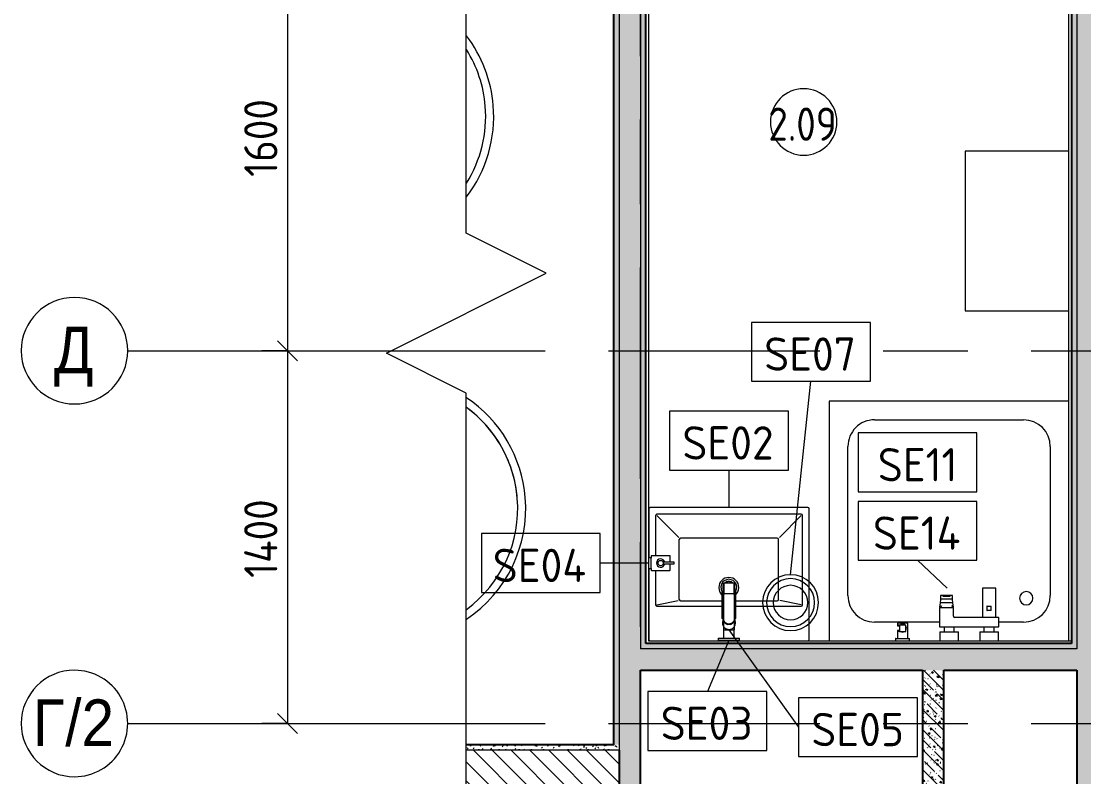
# Model space of a CAD drawing. Header units: millimetres. Extents: x 39815 to 261742, y -8553 to 29000.
# Drawn here: x 66454 to 70445, y 11800 to 14637 of the extents above; entities that cross this region are included whole.
import ezdxf

# ---------------------------------------------------------------- set-up
doc = ezdxf.new("R2010")
doc.units = ezdxf.units.MM
doc.linetypes.add('Осевая', pattern=[1587.5, 317.5, -238.125, 793.75, -238.125])
for name, color, linetype, lineweight, true_color in [('0-1', 7, 'Continuous', 9, 0x4994b4), ('A-GENM-1', 7, 'Continuous', 9, 0x4994b4), ('A-WALL-1', 7, 'Continuous', 25, 0x3c3c3c), ('A-WALL-FNSH-1', 7, 'Continuous', 15, 0x3c3c3c), ('P-SANR-FIXT-1', 7, 'Continuous', 15, 0x4994b4)]:
    doc.layers.add(name, color=color, linetype=linetype, lineweight=lineweight, true_color=true_color)
for name, color, linetype, lineweight in [('A-ANNO-DIMS', 7, 'Continuous', 9), ('A-ANNO-DIMS-50', 7, 'Continuous', 9), ('A-AREA-IDEN', 7, 'Continuous', 9), ('A-DETL-GENF', 7, 'Continuous', 9), ('A-WALL-2', 7, 'Continuous', 9), ('I-FURN', 7, 'Continuous', 9), ('I-WALL', 7, 'Continuous', 9), ('P-SANR-FIXT-IDEN', 7, 'Continuous', 9), ('Оси', 7, 'Continuous', 9), ('Оси-1', 7, 'Continuous', 20), ('Оси-2', 7, 'Осевая', 9)]:
    doc.layers.add(name, color=color, linetype=linetype, lineweight=lineweight)
doc.styles.add('Arial', font='arial.ttf', dxfattribs={"width": 0.9, "height": 175})
doc.styles.add('GOST Common', font='GOST_Common.ttf', dxfattribs={"height": 125})
doc.styles.add('GOST Common_2', font='GOST_Common.ttf', dxfattribs={"width": 0.9, "height": 125})
doc.styles.add('ISOCPEUR', font='isocpeur.ttf', dxfattribs={"width": 0.9, "height": 125})
doc.dimstyles.new('ISO-2_5_0_9К_БОЛЬШОЙ', dxfattribs={"dimscale": 304.8, "dimtxt": 124.497647, "dimasz": 0.246063, "dimexe": 0.19685, "dimexo": 0.492126, "dimgap": 0, "dimtad": 1, "dimdec": 0, "dimrnd": 10, "dimzin": 0, "dimdsep": 46, "dimtxsty": 'ISOCPEUR', "dimblk1": 'OBLIQUE', "dimblk2": 'OBLIQUE', "dimsah": 1, "dimcen": 0.09, "dimdle": 0.19685, "dimazin": 0, "dimtfac": 1, "dimtdec": 4, "dimtix": 1, "dimtmove": 0, "dimatfit": 3, "dimfxl": 1, "dimtvp": 1, "dimtolj": 1, "dimtzin": 0, "dimarcsym": 2})
pattern_1 = [(135, (-6780.206, 0), (-37.717076, -37.717076), [53.34, -8.89, 1.778, -8.89]), (135, (-6780.206, 37.694), (-37.717076, -37.717076), []), (50, (-6780.206, 0), (63.763904, -5.57885), [6.667, -73.342]), (355, (-6780.206, 0), (-12.334876, 66.869514), [5.334, -58.674]), (100.451, (-6774.89, -0.465), (51.43036, 61.29098), [5.667, -62.332]), (46.184, (-6780.206, 17.78), (94.87722, -14.714836), [10.001, -110.014]), (96.636, (-6772.3, 16.55), (83.09115, 86.5993), [8.5, -93.497]), (351.184, (-6780.21, 17.78), (83.09204, 86.59928), [8.001, -88.011]), (21, (-6771.316, 13.335), (53.064487, -35.792726), [6.667, -73.342]), (326, (-6771.316, 13.335), (21.63066, 64.46546), [5.334, -58.674]), (71.451, (-6766.894, 10.35), (74.69646, 28.672367), [5.667, -62.332]), (37.5, (-6780.206, 0), (1.080413, 29.594271), [1.676, -56.286, 1.676, -57.887, -58.896]), (37.5, (-6780.206, 0), (1.080413, 29.594271), [-117.526, 1.676, -57.22]), (7.5, (-6780.206, 0), (23.386368, 35.063507), [1.676, -32.283, 1.676, -54.953, -22.447]), (7.5, (-6780.206, 0), (23.386368, 35.063507), [-90.589, 1.676, -20.771]), (327.5, (-6800.03, 0), (47.456567, -2.005468), [1.676, -20.549, 1.676, -67.666, -92.011]), (327.5, (-6800.03, 0), (47.456567, -2.005468), [-91.567, 1.676, -90.335]), (317.5, (-6808.92, 0), (51.844948, 8.89904), [1.676, -27.216, 1.676, -44.374, -65.341]), (317.5, (-6808.92, 0), (51.844948, 8.89904), [-74.943, 1.676, -63.665])]
pattern_2 = [(0, (-6780.206, 0), (60.96, 15.24), [5.029, -40.691, 5.029, -40.691, -243.84]), (0, (-6780.206, 0), (60.96, 15.24), [-91.44, 5.029, -86.411, 5.029, -40.691, -106.68]), (0, (-6780.206, 0), (60.96, 15.24), [-228.6, 5.029, -25.451, 5.029, -71.171]), (120, (-6757.346, 7.62), (-43.6782272, 45.1729086), [5.029, -40.691, 5.029, -40.691, -243.84]), (120, (-6757.346, 7.62), (-43.6782272, 45.1729086), [-91.44, 5.029, -86.411, 5.029, -40.691, -106.68]), (120, (-6757.346, 7.62), (-43.6782272, 45.1729086), [-228.6, 5.029, -25.451, 5.029, -71.171]), (240, (-6749.726, 38.1), (-17.2817728, -60.4129086), [5.029, -40.691, 5.029, -40.691, -243.84]), (240, (-6749.726, 38.1), (-17.2817728, -60.4129086), [-91.44, 5.029, -86.411, 5.029, -40.691, -106.68]), (240, (-6749.726, 38.1), (-17.2817728, -60.4129086), [-228.6, 5.029, -25.451, 5.029, -71.171])]

# ---------------------------------------------------------------- blocks, each defined once
blk = doc.blocks.new('SND_Aquanet_Душевой поддон_HX108_Квадратный_С опорами_Сантехкомплект__$ - 900х900-19919295-Фрагмент 2_9')
at = {"layer": 'P-SANR-FIXT-1'}
for p, q in [((450, 450), (-449.4, 450)), ((450, -449.4), (450, 450)), ((-280, 380), (280, 380)), ((-380, 35.6), (-380, 280)), ((380, 280), (380, -280)), ((-380, -280), (-380, -186.4)), ((280, -380), (-280, -380))]:
    blk.add_line(p, q, dxfattribs=at)
for centre, radius, start, end in [((-280, 280), 100, 90, 180), ((280, 280), 100, 0, 90), ((-290, -290), 25, 90, 270), ((-290, -290), 25, 270, 90), ((-280, -280), 100, 180, 270), ((280, -280), 100, 270, 0)]:
    blk.add_arc(centre, radius, start, end, dxfattribs=at)
blk = doc.blocks.new('Стол базовый прямоугольный - 1_77-25647252-Фрагмент 2_9')
at = {"layer": 'I-FURN'}
for p, q in [((-300, 189), (-300, -200)), ((300, -200), (300, 189)), ((-300, -200), (300, -200))]:
    blk.add_line(p, q, dxfattribs=at)
blk = doc.blocks.new('Смеситель для ванны с душевым гарнитуром - Смеситель для ванны с душевым гарнитуром-30756537-Фрагмент 2_9')
at = {"layer": 'P-SANR-FIXT-1'}
for p, q in [((76844.8, 12507.8), (76844.8, 12398.3)), ((76894.3, 12508.3), (76845.3, 12508.3)), ((76894.8, 12398.3), (76894.8, 12507.8)), ((76685.8, 12453), (76683.9, 12437.4)), ((76687.4, 12465.9), (76685.8, 12453)), ((76733.8, 12453), (76685.8, 12453)), ((76687.6, 12467.4), (76687.4, 12465.9)), ((76687.9, 12469.8), (76687.6, 12467.4)), ((76732, 12467.4), (76687.6, 12467.4)), ((76688.3, 12482.1), (76687.8, 12478.6)), ((76687.8, 12478.6), (76687.8, 12469.8)), ((76688.3, 12482.1), (76731.3, 12482.1)), ((76697.3, 12477.5), (76697.3, 12479.9)), ((76698.1, 12478.1), (76697.3, 12478.1)), ((76699.4, 12480.2), (76720.2, 12480.2)), ((76699.4, 12480.2), (76699.4, 12477.2)), ((76720.2, 12477.2), (76699.4, 12477.2)), ((76720.2, 12480.2), (76720.2, 12477.2)), ((76722.3, 12478.1), (76721.5, 12478.1)), ((76722.3, 12479.9), (76722.3, 12477.5)), ((76731.8, 12478.6), (76731.3, 12482.1)), ((76731.8, 12469.8), (76731.8, 12478.6)), ((76732, 12467.4), (76731.8, 12469.8)), ((76732.2, 12465.9), (76732, 12467.4)), ((76733.8, 12453), (76732.2, 12465.9)), ((76735.7, 12437.4), (76733.8, 12453)), ((76683.8, 12433.8), (76683.8, 12364.3)), ((76683.8, 12433.8), (76683.8, 12364.3)), ((76683.9, 12436.6), (76683.9, 12437.4)), ((76683.9, 12436.6), (76689, 12436.6)), ((76734.8, 12434.8), (76684.8, 12434.8)), ((76734.8, 12434.8), (76684.8, 12434.8)), ((76687.2, 12434.8), (76692.7, 12442.5)), ((76732.8, 12436.6), (76735.7, 12436.6)), ((76735.7, 12437.4), (76735.7, 12436.6)), ((76735.8, 12403.3), (76735.8, 12433.8)), ((76735.8, 12403.3), (76735.8, 12433.8)), ((76861.8, 12440.3), (76861.8, 12424.3)), ((76862, 12440.3), (76861.8, 12440.3)), ((76861.8, 12440.3), (76862.3, 12440.3)), ((76862.3, 12424.3), (76861.8, 12424.3)), ((76861.8, 12424.3), (76862, 12424.3)), ((76862.3, 12440.3), (76877.3, 12440.3)), ((76877.3, 12424.3), (76862.3, 12424.3)), ((76877.3, 12440.3), (76877.8, 12440.3)), ((76877.8, 12424.3), (76877.3, 12424.3)), ((76877.8, 12440.3), (76877.7, 12440.3)), ((76877.7, 12424.3), (76877.8, 12424.3)), ((76877.8, 12424.3), (76877.8, 12440.3)), ((76564.1, 12377), (76525.6, 12377)), ((76525.6, 12377), (76525.6, 12369.5)), ((76564.1, 12319), (76564.1, 12377)), ((76904.8, 12398.3), (76740.8, 12398.3)), ((76904.8, 12398.3), (76740.8, 12398.3)), ((76905.8, 12364.3), (76905.8, 12397.3)), ((76905.8, 12364.3), (76905.8, 12397.3)), ((76532.8, 12369.5), (76525.6, 12369.5)), ((76525.6, 12369.5), (76525.6, 12367.3)), ((76525.6, 12369.5), (76532.8, 12369.5)), ((76525.6, 12348.3), (76525.6, 12346.3)), ((76525.6, 12346.3), (76532.8, 12346.3)), ((76532.8, 12346.3), (76525.6, 12346.3)), ((76525.6, 12346.3), (76525.6, 12319)), ((76526.1, 12366.8), (76532.8, 12366.8)), ((76532.8, 12348.8), (76526.1, 12348.8)), ((76556.8, 12369.8), (76532.8, 12369.8)), ((76532.8, 12369.8), (76532.8, 12345.8)), ((76532.8, 12345.8), (76556.8, 12345.8)), ((76536.4, 12371.3), (76536.4, 12369.8)), ((76536.4, 12371.3), (76536.4, 12369.8)), ((76536.4, 12371.3), (76536.4, 12369.8)), ((76536.4, 12371.3), (76536.4, 12369.8)), ((76536.4, 12371.3), (76536.4, 12369.8)), ((76536.4, 12371.3), (76536.4, 12369.8)), ((76536.4, 12371.3), (76536.4, 12369.8)), ((76536.4, 12371.3), (76536.4, 12369.8)), ((76536.4, 12371.3), (76539.6, 12371.3)), ((76539.6, 12371.3), (76536.4, 12371.3)), ((76536.4, 12371.3), (76539.6, 12371.3)), ((76539.6, 12371.3), (76536.4, 12371.3)), ((76536.4, 12371.3), (76539.6, 12371.3)), ((76539.6, 12371.3), (76536.4, 12371.3)), ((76536.4, 12371.3), (76539.6, 12371.3)), ((76539.6, 12371.3), (76536.4, 12371.3)), ((76536.4, 12371.3), (76539.6, 12371.3)), ((76539.6, 12371.3), (76536.4, 12371.3)), ((76536.4, 12371.3), (76539.6, 12371.3)), ((76539.6, 12371.3), (76536.4, 12371.3)), ((76536.4, 12371.3), (76539.6, 12371.3)), ((76539.6, 12371.3), (76536.4, 12371.3)), ((76536.4, 12371.3), (76539.6, 12371.3)), ((76539.6, 12371.3), (76536.4, 12371.3)), ((76539.6, 12369.8), (76539.6, 12371.3)), ((76539.6, 12369.8), (76539.6, 12371.3)), ((76539.6, 12369.8), (76539.6, 12371.3)), ((76539.6, 12369.8), (76539.6, 12371.3)), ((76539.6, 12369.8), (76539.6, 12371.3)), ((76539.6, 12369.8), (76539.6, 12371.3)), ((76539.6, 12369.8), (76539.6, 12371.3)), ((76539.6, 12369.8), (76539.6, 12371.3)), ((76541, 12371.3), (76541, 12369.8)), ((76541, 12371.3), (76541, 12369.8)), ((76541, 12371.3), (76541, 12369.8)), ((76541, 12371.3), (76541, 12369.8)), ((76541, 12371.3), (76541, 12369.8)), ((76541, 12371.3), (76541, 12369.8)), ((76541, 12371.3), (76541, 12369.8)), ((76541, 12371.3), (76541, 12369.8)), ((76541, 12371.3), (76544.2, 12371.3)), ((76544.2, 12371.3), (76541, 12371.3)), ((76541, 12371.3), (76544.2, 12371.3)), ((76544.2, 12371.3), (76541, 12371.3)), ((76541, 12371.3), (76544.2, 12371.3)), ((76544.2, 12371.3), (76541, 12371.3)), ((76541, 12371.3), (76544.2, 12371.3)), ((76544.2, 12371.3), (76541, 12371.3)), ((76541, 12371.3), (76544.2, 12371.3)), ((76544.2, 12371.3), (76541, 12371.3)), ((76541, 12371.3), (76544.2, 12371.3)), ((76544.2, 12371.3), (76541, 12371.3)), ((76541, 12371.3), (76544.2, 12371.3)), ((76544.2, 12371.3), (76541, 12371.3)), ((76541, 12371.3), (76544.2, 12371.3)), ((76544.2, 12371.3), (76541, 12371.3)), ((76544.2, 12369.8), (76544.2, 12371.3)), ((76544.2, 12369.8), (76544.2, 12371.3)), ((76544.2, 12369.8), (76544.2, 12371.3)), ((76544.2, 12369.8), (76544.2, 12371.3)), ((76544.2, 12369.8), (76544.2, 12371.3)), ((76544.2, 12369.8), (76544.2, 12371.3)), ((76544.2, 12369.8), (76544.2, 12371.3)), ((76544.2, 12369.8), (76544.2, 12371.3)), ((76545.5, 12371.3), (76545.5, 12369.8)), ((76545.5, 12371.3), (76545.5, 12369.8)), ((76545.5, 12371.3), (76545.5, 12369.8)), ((76545.5, 12371.3), (76545.5, 12369.8)), ((76545.5, 12371.3), (76545.5, 12369.8)), ((76545.5, 12371.3), (76545.5, 12369.8)), ((76545.5, 12371.3), (76545.5, 12369.8)), ((76545.5, 12371.3), (76545.5, 12369.8)), ((76545.5, 12371.3), (76548.7, 12371.3)), ((76548.7, 12371.3), (76545.5, 12371.3)), ((76545.5, 12371.3), (76548.7, 12371.3)), ((76548.7, 12371.3), (76545.5, 12371.3)), ((76545.5, 12371.3), (76548.7, 12371.3)), ((76548.7, 12371.3), (76545.5, 12371.3)), ((76545.5, 12371.3), (76548.7, 12371.3)), ((76548.7, 12371.3), (76545.5, 12371.3)), ((76545.5, 12371.3), (76548.7, 12371.3)), ((76548.7, 12371.3), (76545.5, 12371.3)), ((76545.5, 12371.3), (76548.7, 12371.3)), ((76548.7, 12371.3), (76545.5, 12371.3)), ((76545.5, 12371.3), (76548.7, 12371.3)), ((76548.7, 12371.3), (76545.5, 12371.3)), ((76545.5, 12371.3), (76548.7, 12371.3)), ((76548.7, 12371.3), (76545.5, 12371.3)), ((76548.7, 12369.8), (76548.7, 12371.3)), ((76548.7, 12369.8), (76548.7, 12371.3)), ((76548.7, 12369.8), (76548.7, 12371.3)), ((76548.7, 12369.8), (76548.7, 12371.3)), ((76548.7, 12369.8), (76548.7, 12371.3)), ((76548.7, 12369.8), (76548.7, 12371.3)), ((76548.7, 12369.8), (76548.7, 12371.3)), ((76548.7, 12369.8), (76548.7, 12371.3)), ((76550, 12371.3), (76550, 12369.8)), ((76550, 12371.3), (76550, 12369.8)), ((76550, 12371.3), (76550, 12369.8)), ((76550, 12371.3), (76550, 12369.8)), ((76550, 12371.3), (76550, 12369.8)), ((76550, 12371.3), (76550, 12369.8)), ((76550, 12371.3), (76550, 12369.8)), ((76550, 12371.3), (76550, 12369.8)), ((76550, 12371.3), (76553.2, 12371.3)), ((76553.2, 12371.3), (76550, 12371.3)), ((76550, 12371.3), (76553.2, 12371.3)), ((76553.2, 12371.3), (76550, 12371.3)), ((76550, 12371.3), (76553.2, 12371.3)), ((76553.2, 12371.3), (76550, 12371.3)), ((76550, 12371.3), (76553.2, 12371.3)), ((76553.2, 12371.3), (76550, 12371.3)), ((76550, 12371.3), (76553.2, 12371.3)), ((76553.2, 12371.3), (76550, 12371.3)), ((76550, 12371.3), (76553.2, 12371.3)), ((76553.2, 12371.3), (76550, 12371.3)), ((76550, 12371.3), (76553.2, 12371.3)), ((76553.2, 12371.3), (76550, 12371.3)), ((76550, 12371.3), (76553.2, 12371.3)), ((76553.2, 12371.3), (76550, 12371.3)), ((76553.2, 12369.8), (76553.2, 12371.3)), ((76553.2, 12369.8), (76553.2, 12371.3)), ((76553.2, 12369.8), (76553.2, 12371.3)), ((76553.2, 12369.8), (76553.2, 12371.3)), ((76553.2, 12369.8), (76553.2, 12371.3)), ((76553.2, 12369.8), (76553.2, 12371.3)), ((76553.2, 12369.8), (76553.2, 12371.3)), ((76553.2, 12369.8), (76553.2, 12371.3)), ((76556.8, 12345.8), (76556.8, 12369.8)), ((76684.8, 12363.3), (76904.8, 12363.3)), ((76684.8, 12363.3), (76904.8, 12363.3)), ((76684.8, 12344), (76754.8, 12344)), ((76684.8, 12344), (76684.8, 12311)), ((76684.8, 12344), (76754.8, 12344)), ((76684.8, 12344), (76684.8, 12311)), ((76700.6, 12363.3), (76700.6, 12344)), ((76739.1, 12344), (76739.1, 12363.3)), ((76754.8, 12311), (76754.8, 12344)), ((76754.8, 12311), (76754.8, 12344)), ((76834.8, 12344), (76904.8, 12344)), ((76834.8, 12344), (76834.8, 12311)), ((76834.8, 12344), (76904.8, 12344)), ((76834.8, 12344), (76834.8, 12311)), ((76850.6, 12363.3), (76850.6, 12344)), ((76889.1, 12344), (76889.1, 12363.3)), ((76904.8, 12311), (76904.8, 12344)), ((76904.8, 12311), (76904.8, 12344)), ((76518.8, 12319), (76518.8, 12311)), ((76519, 12319), (76518.8, 12319)), ((76518.8, 12319), (76520.4, 12319)), ((76520.4, 12319), (76569.2, 12319)), ((76569.2, 12319), (76570.8, 12319)), ((76570.8, 12319), (76570.6, 12319)), ((76570.8, 12311), (76570.8, 12319))]:
    blk.add_line(p, q, dxfattribs=at)
at = {"layer": 'P-SANR-FIXT-1', "flags": 128}
for points in [[(76699.4, 12477.2), (76699, 12477.2), (76698.5, 12477.2), (76698.1, 12477.3), (76697.8, 12477.3), (76697.5, 12477.3), (76697.4, 12477.4), (76697.3, 12477.5)], [(76697.4, 12480), (76697.5, 12480), (76697.8, 12480.1), (76698.1, 12480.1), (76698.5, 12480.2), (76699, 12480.2), (76699.4, 12480.2)], [(76720.2, 12480.2), (76720.7, 12480.2), (76721.1, 12480.2), (76721.5, 12480.1), (76721.8, 12480.1), (76722.1, 12480), (76722.3, 12480)], [(76722.3, 12477.5), (76722.3, 12477.4), (76722.1, 12477.3), (76721.8, 12477.3), (76721.5, 12477.3), (76721.1, 12477.2), (76720.7, 12477.2), (76720.2, 12477.2)], [(76728.8, 12442.5), (76733.6, 12436.9), (76734.5, 12434.8)]]:
    blk.add_lwpolyline(points, dxfattribs=at)
at = {"layer": 'P-SANR-FIXT-1'}
for centre, radius, start, end in [((76845.3, 12507.8), 0.5, 90, 180), ((76894.3, 12507.8), 0.5, 0, 90), ((76684.8, 12433.8), 1, 90, 180), ((76684.8, 12433.8), 1, 90, 180), ((76734.8, 12433.8), 1, 0, 90), ((76734.8, 12433.8), 1, 0, 90), ((76544.8, 12357.8), 14.2, 58.3082, 122.0443), ((76544.8, 12357.8), 14.2, 58.3082, 122.0443), ((76740.8, 12403.3), 5, 180, 270), ((76740.8, 12403.3), 5, 180, 270), ((76904.8, 12397.3), 1, 0, 90), ((76904.8, 12397.3), 1, 0, 90), ((76526.1, 12367.3), 0.5, 180, 270), ((76526.1, 12348.3), 0.5, 90, 180), ((76544.8, 12357.8), 14.2, 238.1524, 301.7439), ((76544.8, 12357.8), 14.2, 238.1524, 301.7439), ((76544.8, 12357.8), 14.2, 328.2631, 31.8541), ((76544.8, 12357.8), 14.2, 328.2631, 31.8541), ((76684.8, 12364.3), 1, 180, 270), ((76684.8, 12364.3), 1, 180, 270), ((76904.8, 12364.3), 1, 270, 0), ((76904.8, 12364.3), 1, 270, 0)]:
    blk.add_arc(centre, radius, start, end, dxfattribs=at)
blk = doc.blocks.new('мусорная корзина - Round_ Metal-30590745-Фрагмент 2_9')
at = {"layer": 'P-SANR-FIXT-1'}
for radius, start, end in [(105, 0, 180), (90, 360, 180), (65, 0, 180), (105, 180, 360), (90, 180, 360), (65, 180, 360)]:
    blk.add_arc((0, 0), radius, start, end, dxfattribs=at)
blk = doc.blocks.new('сифон - Для раковины-30615598-Фрагмент 2_9')
at = {"layer": 'P-SANR-FIXT-1'}
for p, q in [((200, 40), (191.1, 40)), ((191.1, -40), (191.1, 40)), ((200, 40), (200, -40)), ((116.7, 26), (15, 26)), ((116.7, 26), (116.7, 22.5)), ((127.1, 20), (126.2, 20)), ((191.1, 20), (147.8, 20)), ((15, -26), (116.7, -26)), ((116.7, -21.3), (116.7, -26)), ((122.2, -20), (122.9, -20)), ((145.8, -20), (191.1, -20)), ((191.1, -40), (200, -40))]:
    blk.add_line(p, q, dxfattribs=at)
for radius, start, end in [(30, 46.0777, 180), (30, 180, 316.8879), (22.5, 134.338, 180), (22.5, 180, 225.6913), (21.5, 136.6301, 180), (21.5, 180, 223.4006), (22.5, 100.3246, 111.0164), (21.5, 101.7897, 108), (21.5, 81.6166, 90.6528), (21.5, 72, 75.9978), (22.5, 67.2152, 71.5917), (30, 42.9598, 45.229), (22.5, 244.2771, 292.5042), (21.5, 247.6878, 288), (21.5, 289.2478, 293.8296), (22.5, 293.3521, 297.2506), (30, 317.2925, 319.7584)]:
    blk.add_arc((0, 0), radius, start, end, dxfattribs=at)
blk = doc.blocks.new('раковина - 400 x 500mm-30615599-Фрагмент 2_9')
at = {"layer": 'P-SANR-FIXT-1'}
for p, q in [((-249.5, -5), (-249.5, -495)), ((352.5, -271.7), (352.5, -5)), ((-224.5, -135), (-224.5, -470)), ((30.8, -130), (-219.5, -130)), ((-219.5, -135), (-139.5, -151)), ((-134.5, -155), (-134.5, -380)), ((-126, -150), (-129.5, -150)), ((30.9, -150), (-126, -150)), ((233.5, -150), (73.1, -150)), ((322.5, -130), (73.2, -130)), ((238.5, -155), (238.5, -380)), ((322.5, -135), (242.8, -150.5)), ((327.5, -264.1), (327.5, -135)), ((327.5, -470), (327.5, -319.1)), ((352.5, -495), (352.5, -311.7)), ((-219.5, -470), (-137.6, -388.1)), ((-129.5, -385), (233.5, -385)), ((322.5, -470), (240.2, -387.7)), ((-219.5, -475), (322.5, -475)), ((-244.5, -500), (347.5, -500))]:
    blk.add_line(p, q, dxfattribs=at)
for centre, radius, start, end in [((-244.5, -5), 5, 94.9571, 180), ((347.5, -5), 5, 0, 85.0429), ((-219.5, -135), 5, 90, 180), ((-129.5, -155), 5, 90, 180), ((233.5, -155), 5, 0, 90), ((322.5, -135), 5, 0, 90), ((52.6, -199.9), 37.5, 127.1031, 180), ((52.6, -199.9), 23, 169.5569, 180), ((52.6, -199.9), 23, 161.666, 168.2762), ((52.6, -199.9), 37.5, 125.7287, 126.8694), ((52.6, -199.9), 37.5, 55.0834, 56.2324), ((52.6, -199.9), 23, 18.5024, 24.6431), ((52.6, -199.9), 37.5, 360, 54.8587), ((52.6, -199.9), 23, 360, 17.2217), ((52.6, -199.9), 37.5, 180, 360), ((52.6, -199.9), 23, 180, 190.8411), ((52.6, -199.9), 23, 191.9582, 195.6491), ((52.6, -199.9), 23, 196.0832, 198.7055), ((52.6, -199.9), 23, 225, 315), ((52.6, -199.9), 23, 337.0288, 341.1277), ((52.6, -199.9), 23, 341.495, 360), ((-129.5, -380), 5, 180, 270), ((233.5, -380), 5, 270, 360), ((-219.5, -470), 5, 180, 270), ((322.5, -470), 5, 270, 0), ((-244.5, -495), 5, 180, 270), ((347.5, -495), 5, 270, 0)]:
    blk.add_arc(centre, radius, start, end, dxfattribs=at)
blk = doc.blocks.new('смеситель для раковины - Default-V31-Фрагмент 2_9')
at = {"layer": '0-1'}
for p, q in [((19.7, 151.6), (-19.8, 151.6)), ((-20.3, 110), (-20.4, 97.4)), ((19.8, 111.8), (-19.8, 111.8)), ((20.4, 97.4), (20.3, 110)), ((-22.8, 3), (-21.8, 15.6)), ((-18.9, 7.6), (-19.6, 9.7)), ((21.8, 15.6), (22.8, 3))]:
    blk.add_line(p, q, dxfattribs=at)
at = {"layer": '0-1', "flags": 128}
for points in [[(-20.7, 150.6), (-20.7, 150.2), (-20.7, 149.2), (-20.7, 148.3), (-20.7, 146.9), (-20.7, 145.4), (-20.8, 134.7), (-21.1, 63.6), (-21.1, 93.2)], [(19.7, 151.6), (20, 151.6), (20.2, 151.6), (20.5, 151.4), (20.6, 151.2), (20.7, 151.1), (20.8, 150.9), (20.8, 150.6)], [(-21.8, 15.6), (-21.6, 25.5), (-21.4, 39.3), (-21.2, 64), (-21.1, 88)], [(-21.1, 22.3), (-21.1, 24.2), (-21.1, 63.3), (-21.1, 93.2)], [(21, 16.8), (21.2, 25.7), (21, 77.4), (21, 111.4)], [(-20, 10.8), (-20.8, 13.2), (-20.9, 15.4)], [(12.1, -0.1), (16.4, 3.8), (19.5, 8.8), (21, 14.5), (21, 16)]]:
    blk.add_lwpolyline(points, dxfattribs=at)
at = {"layer": 'P-SANR-FIXT-1'}
for p, q in [((21, 151.6), (-21, 151.6)), ((-21, 151.6), (-21, -23)), ((-19.7, 144), (-19.8, 111.8)), ((19.8, 111.8), (19.7, 144)), ((19.9, 143.1), (19.9, 140.7)), ((19.9, 136.7), (19.9, 133.6)), ((19.9, 131), (20, 126.2)), ((21, -23), (21, 151.6)), ((20, 115.2), (20, 113.5)), ((20, 111.3), (20, 108.6)), ((-22.9, 0.3), (-22.9, 0.9)), ((22.5, 5), (22.9, 0.9)), ((22.9, 0.9), (22.9, 0.3)), ((-21, -23), (21, -23))]:
    blk.add_line(p, q, dxfattribs=at)
at = {"layer": 'P-SANR-FIXT-1', "flags": 128}
for points in [[(-21.1, 16.9), (-21.1, 42.2), (-21, 67.6), (-20.8, 118.3), (-20.7, 143.7), (-20.7, 149.4), (-20.8, 150.2), (-20.9, 145.3), (-20.9, 138.9), (-21.1, 88.1)], [(-20, 109.4), (-20, 111), (-20, 119.8)], [(-19.9, 125.8), (-19.9, 133.8), (-19.9, 138.3)], [(20, 123.6), (20, 119.9), (20, 117.9)], [(21.1, 88.1), (20.9, 138.9), (20.9, 145.3), (20.8, 150.2), (20.7, 149.4), (20.7, 143.7), (20.8, 118.3), (21, 67.6), (21.1, 42.2), (21.1, 16.9)], [(-15.9, 4.1), (-13.1, 1.6), (-12.1, 0.9)], [(12.1, 0.9), (13.1, 1.6), (15.9, 4.1)], [(22.9, 0.9), (22.7, 3.2), (22.5, 5.6), (22.3, 7.9), (22.1, 10.8), (21.8, 15.2)], [(-9.8, -0.4), (-6.1, -1.8), (-5.1, -2)], [(-2.7, -2.4), (-2.1, -2.5), (2.1, -2.5), (2.7, -2.4)], [(0.6, -3.9), (0.3, -3.9), (0.1, -3.9), (-0.1, -3.9), (-0.3, -3.9), (-0.6, -3.9)], [(5.1, -2), (6.1, -1.8), (9.8, -0.4)]]:
    blk.add_lwpolyline(points, dxfattribs=at)
at = {"layer": 'P-SANR-FIXT-1'}
for centre, major_axis, ratio, start_param, end_param in [((-19.8, 109.7), (-0.5, 0.002), 0.095846, 0.794229, 1.571164), ((19.8, 109.7), (0.5, 0.002), 0.095848, 4.711795, 5.488843), ((0, 17.2), (20.8, 0), 0.98634, 3.038054, 3.090126), ((0, 17.2), (20.8, 0), 0.98634, 3.29536, 3.441377), ((0, 17.2), (20.8, 0), 0.98634, 5.983401, 6.129418), ((0, 17.2), (20.8, 0), 0.98634, 0.051466, 0.103539), ((0, 17.2), (20.8, 0), 0.98634, 4.287027, 4.510817), ((0, 17.2), (18.5, 0), 0.986286, 4.699484, 4.725294), ((0, 17.2), (20.8, 0), 0.98634, 4.913948, 5.137751)]:
    blk.add_ellipse(centre, major_axis=major_axis, ratio=ratio, start_param=start_param, end_param=end_param, dxfattribs=at)
for points, knots in [([(-19.9, 147.4), (-19.9, 148), (-19.8, 149.3), (-19.8, 150.7), (-19.8, 151.5), (-19.8, 151.6), (-19.8, 151.6)], [0.1, 0.1, 0.1, 0.1, 0.2, 0.3, 0.4, 0.4725859, 0.4725859, 0.4725859, 0.4725859]), ([(-19.8, 151.6), (-19.7, 151.6), (-19.7, 151.6), (-19.7, 151.2), (-19.7, 150), (-19.7, 148.3), (-19.7, 146.2), (-19.7, 144.8), (-19.7, 144)], [0.4728347, 0.4728347, 0.4728347, 0.4728347, 0.5, 0.6, 0.7, 0.8, 0.9, 1, 1, 1, 1]), ([(19.7, 144), (19.7, 144.8), (19.7, 146.2), (19.7, 148.3), (19.7, 150), (19.7, 151.2), (19.7, 151.6), (19.7, 151.6), (19.7, 151.6)], [0, 0, 0, 0, 0.1, 0.2, 0.3, 0.4, 0.5, 0.5274121, 0.5274121, 0.5274121, 0.5274121]), ([(19.7, 151.6), (19.8, 151.6), (19.8, 151.5), (19.8, 150.7), (19.8, 149.3), (19.9, 148), (19.9, 147.4)], [0.5275209, 0.5275209, 0.5275209, 0.5275209, 0.6, 0.7, 0.8, 0.9, 0.9, 0.9, 0.9]), ([(-21.1, 88.1), (-21.1, 85.7), (-21.1, 82.2), (-21.1, 77.5), (-21.2, 73.9), (-21.2, 70.4), (-21.2, 66.8), (-21.2, 63.9), (-21.2, 61.5), (-21.2, 59.8), (-21.2, 58), (-21.2, 55.7), (-21.3, 52.8), (-21.3, 49.3), (-21.3, 47.1), (-21.3, 46)], [0, 0, 0, 0, 0.0833333, 0.125, 0.1666667, 0.2083333, 0.25, 0.2916667, 0.3125, 0.3333333, 0.3541667, 0.375, 0.4166667, 0.4583333, 0.5, 0.5, 0.5, 0.5]), ([(-20.4, 97.4), (-20.4, 91.1), (-20.5, 81.8), (-20.6, 69.7), (-20.6, 60), (-20.7, 52.6), (-20.8, 47.4), (-20.8, 45.2), (-20.8, 43.5), (-20.9, 41.8), (-20.9, 39.8), (-20.9, 37.7), (-20.9, 36.2), (-20.9, 35.4), (-21, 34.1), (-21, 32.6), (-21, 31), (-21, 29.7), (-21, 28.6), (-21, 27.7), (-21, 26.8), (-21.1, 25.6), (-21.1, 22.9), (-21.1, 20.4), (-21.1, 18.4)], [0, 0, 0, 0, 0.222222, 0.333333, 0.444444, 0.583333, 0.618056, 0.652778, 0.670139, 0.6875, 0.722222, 0.756944, 0.774306, 0.782986, 0.791667, 0.826389, 0.84375, 0.861111, 0.878472, 0.887153, 0.895833, 0.913194, 0.930556, 1, 1, 1, 1]), ([(-19.8, 111.8), (-19.8, 111.8), (-19.8, 111.7), (-19.8, 110.9), (-19.8, 110.1), (-19.8, 109.7)], [0.4695548, 0.4695548, 0.4695548, 0.4695548, 0.6, 0.8, 1, 1, 1, 1]), ([(19.8, 109.7), (19.8, 110.1), (19.8, 110.9), (19.8, 111.7), (19.8, 111.8), (19.8, 111.8)], [0, 0, 0, 0, 0.2, 0.4, 0.5304748, 0.5304748, 0.5304748, 0.5304748]), ([(21.1, 18.4), (21.1, 19.2), (21.1, 20.8), (21.1, 23.1), (21.1, 25), (21.1, 26.5), (21, 27.6), (21, 28.6), (21, 30), (21, 31.7), (21, 33.4), (21, 34.6), (20.9, 35.2), (20.9, 35.7), (20.9, 36.3), (20.9, 36.9), (20.9, 38.1), (20.9, 39.8), (20.9, 41.4), (20.8, 42.8), (20.8, 44.1), (20.8, 45.8), (20.8, 48.6), (20.7, 53.5), (20.6, 60.7), (20.6, 68.9), (20.5, 76.5), (20.5, 85.7), (20.4, 92.7), (20.4, 97.4)], [0, 0, 0, 0, 0.027778, 0.055556, 0.083333, 0.097222, 0.111111, 0.125, 0.138889, 0.166667, 0.194444, 0.208333, 0.215278, 0.222222, 0.229167, 0.236111, 0.25, 0.277778, 0.305556, 0.319444, 0.333333, 0.361111, 0.388889, 0.444444, 0.555556, 0.666667, 0.75, 0.833333, 1, 1, 1, 1]), ([(20.4, 88.2), (20.4, 88.1), (20.5, 88), (20.6, 87.8), (20.7, 87.5), (20.7, 87.4), (20.7, 87.3)], [0.19375, 0.19375, 0.19375, 0.19375, 0.25, 0.3, 0.35, 0.4, 0.4, 0.4, 0.4]), ([(21.8, 15.2), (21.8, 16.4), (21.7, 19.4), (21.6, 24.2), (21.5, 28.2), (21.5, 30.6), (21.5, 32.4), (21.4, 34.1), (21.4, 35.8), (21.4, 37.3), (21.4, 38.7), (21.4, 39.8), (21.4, 41), (21.3, 42.6), (21.3, 44.7), (21.3, 47.5), (21.3, 50.9), (21.2, 55.1), (21.2, 60), (21.2, 65.1), (21.2, 69.9), (21.2, 74.5), (21.1, 80.6), (21.1, 85.1), (21.1, 88.1)], [0, 0, 0, 0, 0.142857, 0.285714, 0.357143, 0.392857, 0.428571, 0.464286, 0.5, 0.535714, 0.553571, 0.571429, 0.589286, 0.607143, 0.642857, 0.678571, 0.714286, 0.75, 0.785714, 0.821429, 0.857143, 0.892857, 0.928571, 1, 1, 1, 1]), ([(-21.3, 45.5), (-21.3, 44.5), (-21.3, 42.5), (-21.4, 39.4), (-21.4, 36.2), (-21.5, 32.2), (-21.5, 27.5), (-21.6, 24.2), (-21.6, 22.7)], [0.5057571, 0.5057571, 0.5057571, 0.5057571, 0.5416667, 0.5833333, 0.625, 0.6666667, 0.75, 0.8333333, 0.8333333, 0.8333333, 0.8333333]), ([(-21.8, 15.2), (-21.9, 13.9), (-22, 12.1), (-22.1, 10.1), (-22.2, 8.7), (-22.3, 7.5), (-22.4, 6.6), (-22.5, 5.7), (-22.6, 4.8), (-22.7, 3.8), (-22.8, 2.5), (-22.9, 1.5), (-22.9, 0.9)], [0, 0, 0, 0, 0.166667, 0.25, 0.333333, 0.416667, 0.5, 0.583333, 0.666667, 0.75, 0.833333, 1, 1, 1, 1]), ([(22.9, 0.3), (22.9, -2.5), (22.3, -6.4), (20, -11.4), (17.7, -14.7), (14.9, -17.6), (11.6, -20), (7.9, -21.7), (4.5, -22.6), (1.5, -23), (-1.9, -23), (-6, -22.4), (-10, -20.8), (-12.8, -19.1), (-14.8, -17.5), (-16.7, -15.8), (-18.8, -13.3), (-21.9, -8.1), (-22.9, -3.2), (-22.9, 0.3)], [0, 0, 0, 0, 0.111111, 0.166667, 0.222222, 0.277778, 0.333333, 0.388889, 0.444444, 0.479167, 0.513889, 0.583333, 0.652778, 0.6875, 0.722222, 0.756944, 0.791667, 0.861111, 1, 1, 1, 1]), ([(-16.4, 3.7), (-16.6, 4.1), (-17.6, 5.3), (-18.7, 7.1), (-19.6, 9), (-20.1, 10.6), (-20.6, 12.1), (-21, 14.3), (-21.1, 15.9), (-21.1, 16.9)], [0.5566569, 0.5566569, 0.5566569, 0.5566569, 0.6, 0.7, 0.75, 0.8, 0.85, 0.9, 1, 1, 1, 1]), ([(-21.1, 16.4), (-21.1, 14.3), (-20.4, 11.1), (-18.7, 7.6), (-17.5, 5.8), (-16.4, 4.5), (-15.2, 3.2), (-13.9, 2.1), (-12.5, 1), (-10.9, 0.1), (-9.2, -0.7), (-6.9, -1.7), (-3.8, -2.5), (0, -2.8), (3.8, -2.5), (6.9, -1.7), (9, -0.9), (10.1, -0.3), (10.9, 0.1), (11.7, 0.5), (12.7, 1.2), (13.9, 2), (15, 3), (15.8, 3.8), (16.4, 4.5), (17, 5.2), (17.7, 6.2), (18.6, 7.6), (19.3, 9), (19.7, 9.9), (19.9, 10.5), (20, 10.9), (20.2, 11.2), (20.3, 11.7), (20.6, 12.6), (20.8, 13.8), (21, 15.1), (21.1, 16), (21.1, 16.4)], [0, 0, 0, 0, 0.111111, 0.166667, 0.194444, 0.222222, 0.25, 0.277778, 0.305556, 0.333333, 0.361111, 0.388889, 0.444444, 0.5, 0.555556, 0.611111, 0.638889, 0.652778, 0.666667, 0.680556, 0.694444, 0.722222, 0.75, 0.763889, 0.777778, 0.791667, 0.805556, 0.833333, 0.861111, 0.875, 0.881944, 0.888889, 0.895833, 0.902778, 0.916667, 0.944444, 0.972222, 1, 1, 1, 1]), ([(-20.8, 14.6), (-20.7, 14.1), (-20.6, 12.9), (-20.2, 11.6), (-20, 10.9)], [0, 0, 0, 0, 0.4, 1, 1, 1, 1]), ([(-18.3, 9.9), (-18.8, 10.8), (-20.1, 14), (-20.7, 17.5), (-20.7, 19.9)], [-0.157337, -0.157337, -0.157337, -0.157337, -0.1111111, 0, 0, 0, 0]), ([(-19.3, 9.3), (-19.1, 8.7), (-18.5, 7.4), (-17.6, 6.2), (-17.1, 5.5)], [0.2222222, 0.2222222, 0.2222222, 0.2222222, 0.4444444, 0.7777778, 0.7777778, 0.7777778, 0.7777778]), ([(-13.9, 4), (-14.7, 4.7), (-15.8, 6), (-16.9, 7.4), (-17.2, 8)], [-0.26859689, -0.26859689, -0.26859689, -0.26859689, -0.22222222, -0.18982564, -0.18982564, -0.18982564, -0.18982564]), ([(-10.6, -1.1), (-11.3, -0.7), (-12.9, 0.3), (-14.5, 1.7), (-15.3, 2.5), (-15.4, 2.6)], [0.3213248, 0.3213248, 0.3213248, 0.3213248, 0.4, 0.5, 0.5107861, 0.5107861, 0.5107861, 0.5107861]), ([(-7.8, 0), (-8.7, 0.4), (-10.3, 1.2), (-11.7, 2.2), (-12.3, 2.7)], [-0.37982072, -0.37982072, -0.37982072, -0.37982072, -0.33333333, -0.30027801, -0.30027801, -0.30027801, -0.30027801]), ([(17.3, 8), (16.9, 7.4), (15, 4.8), (10.7, 1.1), (3.8, -1.6), (-2, -1.6), (-5.1, -0.9), (-5.8, -0.7)], [-0.8101744, -0.8101744, -0.8101744, -0.8101744, -0.7777778, -0.6666667, -0.5555556, -0.4444444, -0.4109505, -0.4109505, -0.4109505, -0.4109505]), ([(20.9, 14), (20.9, 13.9), (20.7, 12.8), (20.2, 10.6), (19, 7.6), (16.7, 3.9), (12.9, 0), (8, -2.6), (4.7, -3.4), (3.5, -3.6)], [0.0919533, 0.0919533, 0.0919533, 0.0919533, 0.1, 0.2, 0.3, 0.4, 0.6, 0.8, 0.9091362, 0.9091362, 0.9091362, 0.9091362]), ([(17.1, 5.5), (17.5, 6), (18.6, 7.6), (19.5, 9.4), (19.9, 10.7)], [0.2222222, 0.2222222, 0.2222222, 0.2222222, 0.4444444, 0.9768048, 0.9768048, 0.9768048, 0.9768048]), ([(20.7, 19.9), (20.7, 17.5), (20.1, 14), (18.8, 10.8), (18.3, 9.9)], [-1, -1, -1, -1, -0.8888889, -0.8424724, -0.8424724, -0.8424724, -0.8424724]), ([(20.2, 11.7), (20.3, 12), (20.6, 12.9), (20.7, 13.9), (20.8, 14.6)], [0.2222222, 0.2222222, 0.2222222, 0.2222222, 0.4444444, 1, 1, 1, 1]), ([(-0.6, -3.9), (-1.6, -3.9), (-3.8, -3.7), (-6.8, -2.9), (-8.7, -2.1), (-9.5, -1.7)], [0, 0, 0, 0, 0.1, 0.2, 0.2837623, 0.2837623, 0.2837623, 0.2837623]), ([(-0.6, -3.9), (-0.6, -3.9), (-0.6, -3.7), (-0.6, -3.5), (-0.6, -3.3), (-0.6, -3.2)], [0, 0, 0, 0, 0.3636364, 0.5454545, 0.7272727, 0.7272727, 0.7272727, 0.7272727]), ([(0.6, -3.9), (0.6, -3.9), (0.6, -3.7), (0.6, -3.5), (0.6, -3.3), (0.6, -3.2)], [0, 0, 0, 0, 0.3636364, 0.5454545, 0.7272727, 0.7272727, 0.7272727, 0.7272727])]:
    blk.add_open_spline(points, degree=3, knots=knots, dxfattribs=at)
for points in [[(-20.5, 88.2), (-20.6, 88.2), (-20.7, 88.2), (-20.8, 88.2)], [(-19.8, 111.8), (-19.8, 111.8), (-19.8, 111.8), (-19.8, 111.8)], [(-19.8, 110), (-19.8, 110.3), (-19.8, 110.6), (-19.8, 110.9)], [(19.8, 111.8), (19.8, 111.8), (19.8, 111.8), (19.8, 111.8)], [(19.8, 110.9), (19.8, 110.6), (19.8, 110.3), (19.8, 110)], [(-22.9, 0.9), (-22.9, 2.2), (-22.8, 3.6), (-22.6, 4.9)], [(-21.6, 22.2), (-21.7, 19.4), (-21.8, 17.1), (-21.8, 15.2)], [(2.5, -3.8), (1.8, -3.9), (1.2, -3.9), (0.6, -3.9)]]:
    blk.add_open_spline(points, degree=3, dxfattribs=at)
blk = doc.blocks.new('TOY_Диспансер мыло - Дозатор Elegance new 11654 019001 хром-30593950-Фрагмент 2_9')
at = {"layer": 'A-GENM-1'}
for p, q in [((97.5, 84.7), (97.5, 17)), ((122.2, 86.7), (99.5, 86.7)), ((122.2, 86.7), (102.9, 86.7)), ((127.9, 101.6), (122.2, 101.6)), ((122.2, 101.6), (122.2, 86.7)), ((122.2, 87.7), (122.2, 60.3)), ((127.9, 86.7), (127.9, 101.6)), ((127.9, 60.3), (127.9, 87.7)), ((146.9, 86.7), (127.9, 86.7)), ((150.5, 86.7), (127.9, 86.7)), ((152.5, 17), (152.5, 84.7)), ((99.5, 15), (105, 15)), ((145, 15), (105, 15)), ((105, 15), (105, 5.5)), ((145, 5.5), (145, 15)), ((145, 15), (150.5, 15))]:
    blk.add_line(p, q, dxfattribs=at)
blk.add_circle((125, 50.7), 10, dxfattribs=at)
for centre, radius, start, end in [((99.5, 84.7), 2, 90, 180), ((150.5, 84.7), 2, 360, 90), ((125, 50.7), 15.7, 100.4353, 79.365), ((99.5, 17), 2, 180, 270), ((150.5, 17), 2, 270, 360)]:
    blk.add_arc(centre, radius, start, end, dxfattribs=at)
blk = doc.blocks.new('ПУФ2 - 1_52а-32356763-Фрагмент 2_9')
at = {"layer": 'I-FURN'}
for radius, start, end in [(500, 138.1344, 180), (500, 138.1344, 180), (470, 143.1004, 180), (470, 143.1004, 180), (500, 180, 212.5344), (500, 180, 212.5344), (470, 180, 207.6067), (470, 180, 207.6067)]:
    blk.add_arc((0, 0), radius, start, end, dxfattribs=at)
blk = doc.blocks.new('ПУФ2 - 1_52б-25464744-Фрагмент 2_9')
at = {"layer": 'I-FURN'}
for radius, start, end in [(500, 119.076, 180), (500, 119.076, 180), (470, 121.5887, 180), (470, 121.5887, 180), (500, 180, 231.5928), (500, 180, 231.5928), (470, 180, 229.0904), (470, 180, 189), (470, 189, 198), (470, 198, 229.0904)]:
    blk.add_arc((0, 0), radius, start, end, dxfattribs=at)
blk = doc.blocks.new('DET_L_Линия разрыва - М100-30622994-Фрагмент 2_9')
at = {"layer": 'A-DETL-GENF'}
for p, q in [((2600, 300), (2450, 0)), ((2900, -300), (2600, 300)), ((2450, 0), (0, 0)), ((3050, 0), (2900, -300)), ((4960.6, 0), (3050, 0))]:
    blk.add_line(p, q, dxfattribs=at)
blk = doc.blocks.new('Ось сетки - D8-29747960-Фрагмент 2_9')
at = {"layer": 'Оси-1'}
for start, end in [(360, 180), (180, 360)]:
    blk.add_arc((0, 0), 4, start, end, dxfattribs=at)
blk = doc.blocks.new('DIMBLOCK18-Фрагмент 2_9')
at = {"layer": 'A-ANNO-DIMS-50', "lineweight": 20}
for p, q in [((67454.9, 15000), (67417.4, 15037.5)), ((67454.9, 15000), (67492.4, 14962.5)), ((67454.9, 13400), (67417.4, 13437.5)), ((67454.9, 13400), (67492.4, 13362.5))]:
    blk.add_line(p, q, dxfattribs=at)
at = {"layer": 'A-ANNO-DIMS-50'}
for p, q in [((67358, 15000), (67514.9, 15000)), ((67454.9, 15000), (67358, 15000)), ((67454.9, 15000), (67454.9, 13400)), ((67358, 13400), (67514.9, 13400)), ((67454.9, 13400), (67358, 13400))]:
    blk.add_line(p, q, dxfattribs=at)
at = {"layer": 'A-ANNO-DIMS-50', "color": 0, "insert": (67291.6, 14052.8), "char_height": 125, "width": 353.382, "attachment_point": 1, "rotation": 90, "line_spacing_factor": 1.149209, "style": 'ISOCPEUR'}
blk.add_mtext('1600', dxfattribs=at)
blk = doc.blocks.new('_Oblique')
at = {"color": 0, "linetype": 'ByBlock', "lineweight": -2}
blk.add_line((-0.5, -0.5), (0.5, 0.5), dxfattribs=at)
blk = doc.blocks.new('DIMBLOCK19-Фрагмент 2_9')
at = {"layer": 'A-ANNO-DIMS-50', "lineweight": 20}
for p, q in [((67454.9, 13400), (67417.4, 13437.5)), ((67454.9, 13400), (67492.4, 13362.5)), ((67454.9, 12000), (67417.4, 12037.5)), ((67454.9, 12000), (67492.4, 11962.5))]:
    blk.add_line(p, q, dxfattribs=at)
at = {"layer": 'A-ANNO-DIMS-50'}
for p, q in [((67358, 13400), (67514.9, 13400)), ((67454.9, 13400), (67358, 13400)), ((67454.9, 13400), (67454.9, 12000)), ((67358, 12000), (67514.9, 12000)), ((67454.9, 12000), (67358, 12000))]:
    blk.add_line(p, q, dxfattribs=at)
at = {"layer": 'A-ANNO-DIMS-50', "color": 0, "insert": (67291.6, 12546.8), "char_height": 125, "width": 367.747, "attachment_point": 1, "rotation": 90, "line_spacing_factor": 1.149209, "style": 'ISOCPEUR'}
blk.add_mtext('1400', dxfattribs=at)
blk = doc.blocks.new('Марка_Помещения - Номер-25198446-Фрагмент 2_9')
at = {"layer": 'A-AREA-IDEN'}
for start, end in [(360, 180), (180, 360)]:
    blk.add_arc((0, 0), 2.5, start, end, dxfattribs=at)
blk = doc.blocks.new('М_сантехническая_рамка1 - В рамке-30590747-Фрагмент 2_9')
at = {"layer": 'P-SANR-FIXT-IDEN'}
for p, q in [((4.293, 2.24), (-4.639, 2.24)), ((-4.639, 2.24), (-4.639, -2.178)), ((4.293, -2.178), (4.293, 2.24)), ((-4.639, -2.178), (4.293, -2.178))]:
    blk.add_line(p, q, dxfattribs=at)

msp = doc.modelspace()

# ---------------------------------------------------------------- hatches: boundary and pattern name
at = {"layer": 'I-WALL'}
h = msp.add_hatch(dxfattribs=at)
h.set_pattern_fill('FP_6', color=256, style=0, pattern_type=2)
h.set_pattern_definition(pattern_1)
h.paths.add_polyline_path([(68699.8, 11550), (68779.8, 11550), (68779.8, 15650), (68699.8, 15650), (68699.8, 11723.9)])
h = msp.add_hatch(dxfattribs=at)
h.set_pattern_fill('FP_9', color=256, style=0, pattern_type=2)
h.set_pattern_definition(pattern_2)
h.paths.add_polyline_path([(70399.6, 12280), (70419.6, 12280), (70419.6, 15570), (70399.6, 15570), (70399.6, 12281.2)])
h = msp.add_hatch(dxfattribs=at)
h.set_pattern_fill('FP_6', color=256, style=0, pattern_type=2)
h.set_pattern_definition(pattern_1)
h.paths.add_polyline_path([(70499.6, 11550), (70499.6, 15570), (70419.6, 15570), (70419.6, 11550)])
h = msp.add_hatch(dxfattribs=at)
h.set_pattern_fill('FP_9', color=256, style=0, pattern_type=2)
h.set_pattern_definition(pattern_2)
h.paths.add_polyline_path([(68779.8, 12280), (68799.8, 12280), (68799.8, 15550), (68779.8, 15550), (68779.8, 12467)])
h = msp.add_hatch(dxfattribs=at)
h.set_pattern_fill('FP_9', color=256, style=0, pattern_type=2)
h.set_pattern_definition(pattern_2)
h.paths.add_polyline_path([(68679.8, 11920), (68699.8, 11920), (68699.8, 15150), (68679.8, 15150), (68679.8, 11921)])
h = msp.add_hatch(dxfattribs=at)
h.set_pattern_fill('FP_9', color=256, style=0, pattern_type=2)
h.set_pattern_definition(pattern_2)
h.paths.add_polyline_path([(70235, 12280), (70399.6, 12280), (70399.6, 12300), (68799.8, 12300), (68799.8, 12280), (69884.9, 12280)])
h = msp.add_hatch(dxfattribs=at)
h.set_pattern_fill('FP_6', color=256, style=0, pattern_type=2)
h.set_pattern_definition(pattern_1)
h.paths.add_polyline_path([(70419.6, 12200), (70419.6, 12280), (68779.8, 12280), (68779.8, 12200), (70235, 12200)])
h = msp.add_hatch(dxfattribs=at)
h.set_pattern_fill('FP_6', color=256, style=0, pattern_type=2)
h.set_pattern_definition(pattern_1)
h.paths.add_polyline_path([(69839.6, 11550), (69919.6, 11550), (69919.6, 12200), (69839.6, 12200), (69839.6, 11723.9)])
h = msp.add_hatch(dxfattribs=at)
h.set_pattern_fill('FP_9', color=256, style=0, pattern_type=2)
h.set_pattern_definition(pattern_2)
h.paths.add_polyline_path([(68699.8, 11900), (68699.8, 11920), (68126, 11920), (68126, 11900), (68134.7, 11900)])
h = msp.add_hatch(dxfattribs=at)
h.set_pattern_fill('FP_2', color=256, style=0, pattern_type=2)
h.set_pattern_definition([(135, (-6780.206, 0), (-35.35534, -35.35534), [])])
h.paths.add_polyline_path([(68699.8, 11700), (68699.8, 11900), (68126, 11900), (68126, 11700)])

# ---------------------------------------------------------------- linework, layer by layer
at = {"layer": 'A-WALL-1'}
for p, q in [((68799.8, 12300), (68799.8, 15550)), ((70399.6, 15550), (70399.6, 12300)), ((68679.8, 11920), (68679.8, 15130)), ((70399.6, 12300), (68799.8, 12300)), ((68779.8, 11550), (68779.8, 12200)), ((68779.8, 12200), (69839.6, 12200)), ((69839.6, 12200), (69839.6, 11550)), ((69919.6, 12200), (70419.6, 12200)), ((69919.6, 11550), (69919.6, 12200)), ((70419.6, 12200), (70419.6, 11550)), ((68679.8, 11920), (68126, 11920)), ((68699.8, 11900), (68699.8, 11550))]:
    msp.add_line(p, q, dxfattribs=at)
at = {"layer": 'A-WALL-2'}
for p, q in [((68779.8, 15570), (68779.8, 12280)), ((70419.6, 15570), (70419.6, 12280)), ((68699.8, 15230), (68699.8, 11900)), ((70419.6, 12280), (68779.8, 12280)), ((68699.8, 11900), (68126, 11900))]:
    msp.add_line(p, q, dxfattribs=at)
at = {"layer": 'A-WALL-FNSH-1'}
for p, q in [((68800.8, 15549), (68800.8, 12300)), ((70398.6, 15549), (70398.6, 12301)), ((68678.8, 11921), (68678.8, 15130)), ((70398.6, 12301), (68800.8, 12301)), ((68678.8, 11921), (68126, 11921))]:
    msp.add_line(p, q, dxfattribs=at)
at = {"layer": 'I-WALL'}
for p, q in [((68810.8, 15539), (68810.8, 12311)), ((70388.6, 12311), (70388.6, 15539)), ((68810.8, 12311), (70399.6, 12311))]:
    msp.add_line(p, q, dxfattribs=at)
at = {"layer": 'P-SANR-FIXT-IDEN'}
for p, q in [((69344, 12558.9), (69420.2, 13285.6)), ((69113.1, 12810.8), (69113.1, 12951.9)), ((69932.1, 12508.3), (69820.6, 12613.2)), ((68810.6, 12602.5), (68629, 12602.5)), ((69112.5, 12352.1), (69373.8, 11986)), ((69111.9, 12311.4), (69031.7, 12119.9))]:
    msp.add_line(p, q, dxfattribs=at)
at = {"layer": 'Оси'}
for p, q in [((66854.3, 13400), (68104.3, 13400)), ((66854.3, 12000), (68104.3, 12000))]:
    msp.add_line(p, q, dxfattribs=at)
at = {"layer": 'Оси-2'}
for p, q in [((68779.8, 10775.4), (68779.8, 15062.3)), ((68104.3, 13400), (76909.5, 13400)), ((68104.3, 12000), (76909.5, 12000))]:
    msp.add_line(p, q, dxfattribs=at)

# ---------------------------------------------------------------- block references
at = {"layer": 'A-AREA-IDEN', "xscale": 49.99999999999998, "yscale": 49.99999999999998, "zscale": 49.99999999999998}
msp.add_blockref('Марка_Помещения - Номер-25198446-Фрагмент 2_9', (69393.2, 14259), dxfattribs=at)
at = {"layer": 'A-DETL-GENF', "rotation": 270.0000000000001}
msp.add_blockref('DET_L_Линия разрыва - М100-30622994-Фрагмент 2_9', (68126, 16291), dxfattribs=at)
at = {"layer": 'I-FURN'}
for name, p, rotation in [('ПУФ2 - 1_52а-32356763-Фрагмент 2_9', (67728.9, 14280.1), 184.6613193387894), ('Стол базовый прямоугольный - 1_77-25647252-Фрагмент 2_9', (70199.6, 13850), 270.0000000000011), ('ПУФ2 - 1_52б-25464744-Фрагмент 2_9', (67849, 12807.7), 184.6613193387894)]:
    msp.add_blockref(name, p, dxfattribs=dict(at, rotation=rotation))
at = {"layer": 'P-SANR-FIXT-1'}
for name, p, rotation in [('SND_Aquanet_Душевой поддон_HX108_Квадратный_С опорами_Сантехкомплект__$ - 900х900-19919295-Фрагмент 2_9', (69939.2, 12760.4), 89.99999999999962), ('раковина - 400 x 500mm-30615599-Фрагмент 2_9', (69164.6, 12310.8), 180), ('TOY_Диспансер мыло - Дозатор Elegance new 11654 019001 хром-30593950-Фрагмент 2_9', (68805.3, 12727.5), 269.9999999999998), ('сифон - Для раковины-30615598-Фрагмент 2_9', (69111.9, 12511.4), 270.0000000000015), ('мусорная корзина - Round_ Metal-30590745-Фрагмент 2_9', (69344, 12453.9), 89.99999999999895)]:
    msp.add_blockref(name, p, dxfattribs=dict(at, rotation=rotation))
for name, p in [('смеситель для раковины - Default-V31-Фрагмент 2_9', (69112.5, 12375.1)), ('Смеситель для ванны с душевым гарнитуром - Смеситель для ванны с душевым гарнитуром-30756537-Фрагмент 2_9', (-6780.2, 0))]:
    msp.add_blockref(name, p, dxfattribs=at)
at = {"layer": 'P-SANR-FIXT-IDEN', "xscale": 49.99999999999998, "yscale": 49.99999999999998, "zscale": 49.99999999999998}
for p in [(69428.9, 13394.4), (69121.7, 13060.8), (69829.2, 12979), (69829.2, 12722.1), (68414.4, 12600.9), (69040.3, 12007.9), (69605.7, 11984.4)]:
    msp.add_blockref('М_сантехническая_рамка1 - В рамке-30590747-Фрагмент 2_9', p, dxfattribs=at)
at = {"layer": 'Оси-1', "xscale": 49.99999999999998, "yscale": 49.99999999999998, "zscale": 49.99999999999998}
for p, rotation in [((66654.3, 13400), 269.9999999999994), ((66654.3, 12000), 269.9999999999995)]:
    msp.add_blockref('Ось сетки - D8-29747960-Фрагмент 2_9', p, dxfattribs=dict(at, rotation=rotation))

# ---------------------------------------------------------------- texts
at = {"layer": 'A-AREA-IDEN', "insert": (69260.3, 14313.3), "char_height": 125, "width": 331.899, "attachment_point": 1, "style": 'GOST Common_2'}
msp.add_mtext('2.09', dxfattribs=at)
at = {"layer": 'P-SANR-FIXT-IDEN', "char_height": 125, "attachment_point": 1, "style": 'GOST Common'}
for s, insert, width in [('SE07', (69244.6, 13449.9), 444.937), ('SE02', (68937.4, 13116.2), 444.937), ('SE11', (69671.4, 13034.4), 380.802), ('SE14', (69653.2, 12777.5), 424.894), ('SE04', (68225.1, 12656.3), 456.962), ('SE03', (68856, 12063.3), 444.937), ('SE05', (69421.5, 12039.8), 444.937)]:
    msp.add_mtext(s, dxfattribs=dict(at, insert=insert, width=width))
at = {"layer": 'Оси', "char_height": 175, "attachment_point": 1, "style": 'Arial'}
for s, insert, width in [('\\fArial|b0|i0|c204|p34|;\\W.9;Д', (66576.6, 13490.5), 183.987), ('/2', (66619.6, 12090.5), 227.278), ('\\fArial|b0|i0|c204|p34|;\\W.9;Г', (66497.6, 12090.5), 147.911)]:
    msp.add_mtext(s, dxfattribs=dict(at, insert=insert, width=width))

# ---------------------------------------------------------------- dimensions: what is measured, and where the dimension line sits
at = {"layer": 'A-ANNO-DIMS'}
for base, p1, p2, override, picture, middle in [((67454.9, 13400), (67508, 15000), (67508, 13400), {"dimpost": '<>', "dimfxl": 1600}, 'DIMBLOCK18-Фрагмент 2_9', (67392.4, 14200)), ((67454.9, 12000), (67508, 13400), (67508, 12000), {"dimpost": '<>', "dimfxl": 1399.999995}, 'DIMBLOCK19-Фрагмент 2_9', (67392.4, 12700))]:
    dim = msp.add_linear_dim(base=base, p1=p1, p2=p2, angle=90, dimstyle='ISO-2_5_0_9К_БОЛЬШОЙ', override=override, dxfattribs=at)
    dim.commit()
    dim.dimension.update_dxf_attribs({"geometry": picture, "text_midpoint": middle})

doc.saveas('drawing.dxf')
